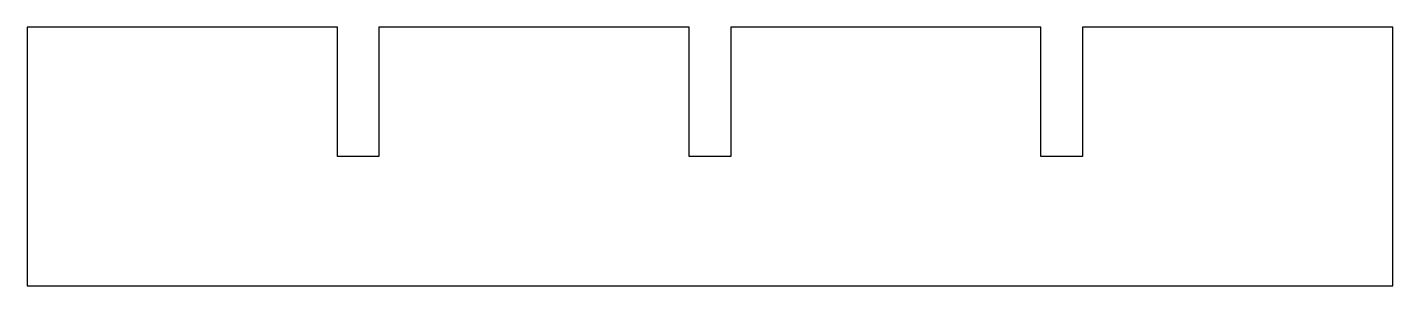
# Model space of a CAD drawing. Header units: millimetres. Extents: x -25 to 107, y -1 to 24.
import ezdxf

# ---------------------------------------------------------------- set-up
doc = ezdxf.new("R2010")
doc.units = ezdxf.units.MM
doc.layers.get('0').update_dxf_attribs({"linetype": 'CONTINUOUS'})

msp = doc.modelspace()

# ---------------------------------------------------------------- linework, layer by layer
msp.add_lwpolyline([(106.85, -0.69), (106.85, 24.31), (76.85, 24.31), (76.85, 11.81), (72.85, 11.81), (72.85, 24.31), (42.85, 24.31), (42.85, 11.81), (38.85, 11.81), (38.85, 24.31), (8.85, 24.31), (8.85, 11.81), (4.85, 11.81), (4.85, 24.31), (-25.15, 24.31), (-25.15, -0.69)], close=True)

doc.saveas('drawing.dxf')
